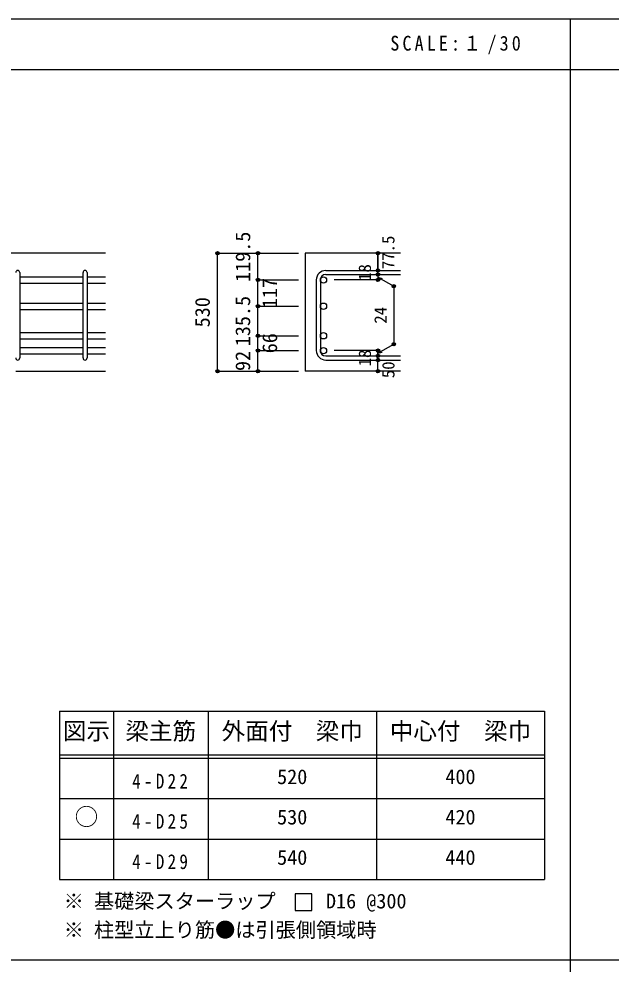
# Model space of a CAD drawing. Units: millimetres at full size, sheet at 1:30, with parts at other scales. Extents: x -5973 to 5954, y -4195 to 4201.
# Drawn here: x -3582 to -942, y -15 to 4201 of the extents above; entities that cross this region are included whole.
import ezdxf
from ezdxf.enums import TextEntityAlignment as Align

# ---------------------------------------------------------------- set-up
doc = ezdxf.new("R2010")
doc.units = ezdxf.units.MM
doc.header["$LTSCALE"] = 30
doc.header["$PDMODE"] = 32
doc.header["$PDSIZE"] = 15
for name, color, linetype in [('0-1_躯体線', 2, 'Continuous'), ('0-5_基礎梁筋', 7, 'Continuous'), ('0-6_スタラップ筋', 7, 'Continuous'), ('0-D_寸法', 4, 'Continuous'), ('6-7_文字', 7, 'Continuous'), ('6-E_枠', 7, 'Continuous'), ('F-0_枠', 6, 'Continuous')]:
    doc.layers.add(name, color=color, linetype=linetype)
doc.styles.add('ＭＳ ゴシック', font='')
doc.styles.get('ＭＳ ゴシック').set_extended_font_data('MS Gothic')

msp = doc.modelspace()

# ---------------------------------------------------------------- linework, layer by layer
at = {"layer": '0-1_躯体線'}
for p, q in [((-3195.8, 3156.03), (-4995.8, 3156.03)), ((-1880.8, 3156.03), (-2305.8, 3156.03)), ((-2305.8, 3156.03), (-2305.8, 2629.53)), ((-3595.8, 2629.53), (-3195.8, 2629.53)), ((-1880.8, 2629.53), (-2305.8, 2629.53))]:
    msp.add_line(p, q, dxfattribs=at)
at = {"layer": '0-5_基礎梁筋'}
for p, q in [((-3577.8, 3050.83), (-3295.8, 3050.83)), ((-3277.8, 3050.83), (-3195.8, 3050.83)), ((-3577.8, 3022.83), (-3295.8, 3022.83)), ((-3277.8, 3022.83), (-3195.8, 3022.83)), ((-3577.8, 2933.53), (-3295.8, 2933.53)), ((-3277.8, 2933.53), (-3195.8, 2933.53)), ((-3577.8, 2905.53), (-3295.8, 2905.53)), ((-3277.8, 2905.53), (-3195.8, 2905.53)), ((-3577.8, 2801.53), (-3295.8, 2801.53)), ((-3277.8, 2801.53), (-3195.8, 2801.53)), ((-3577.8, 2773.53), (-3295.8, 2773.53)), ((-3277.8, 2773.53), (-3195.8, 2773.53)), ((-3577.8, 2735.53), (-3295.8, 2735.53)), ((-3577.8, 2707.53), (-3295.8, 2707.53)), ((-3277.8, 2735.53), (-3195.8, 2735.53)), ((-3277.8, 2707.53), (-3195.8, 2707.53))]:
    msp.add_line(p, q, dxfattribs=at)
at = {"layer": '0-5_基礎梁筋', "color": 3}
for centre in [(-2223.8, 3036.83), (-2223.8, 2919.53), (-2223.8, 2787.53), (-2223.8, 2721.53)]:
    msp.add_circle(centre, 14, dxfattribs=at)
at = {"layer": '0-6_スタラップ筋'}
for p, q in [((-2213.8, 3078.83), (-1880.8, 3078.83)), ((-3577.8, 3069.83), (-3577.8, 2688.53)), ((-3295.8, 2688.53), (-3295.8, 3069.83)), ((-3277.8, 3069.83), (-3277.8, 2688.53)), ((-2255.8, 3036.83), (-2255.8, 2721.53)), ((-2237.8, 3036.83), (-2237.8, 2721.53)), ((-2213.8, 3060.83), (-1880.8, 3060.83)), ((-2213.8, 2697.53), (-1880.8, 2697.53)), ((-2213.8, 2679.53), (-1880.8, 2679.53))]:
    msp.add_line(p, q, dxfattribs=at)
for centre, radius, start, end in [((-3586.8, 3069.83), 9, 0, 180), ((-3286.8, 3069.83), 9, 0, 180), ((-2213.8, 3036.83), 42, 90, 180), ((-2213.8, 3036.83), 24, 90, 180), ((-2213.8, 2721.53), 42, 180, 270), ((-2213.8, 2721.53), 24, 180, 270), ((-3586.8, 2688.53), 9, 180, 0), ((-3286.8, 2688.53), 9, 180, 0)]:
    msp.add_arc(centre, radius, start, end, dxfattribs=at)
at = {"layer": '0-D_寸法'}
for p, q in [((-2695.8, 2629.53), (-2695.8, 3156.03)), ((-2695.8, 3156.03), (-2515.8, 3156.03)), ((-2515.8, 3036.83), (-2515.8, 3156.03)), ((-2515.8, 3156.03), (-2335.8, 3156.03)), ((-1980.8, 3078.83), (-1980.8, 3156.03)), ((-1980.8, 3156.03), (-1980.8, 3078.83)), ((-1980.8, 3060.83), (-1980.8, 3078.83)), ((-2515.8, 2919.53), (-2515.8, 3036.83)), ((-2515.8, 3036.83), (-2335.8, 3036.83)), ((-1980.8, 3036.83), (-2176.89, 3036.83)), ((-1980.8, 3060.83), (-1980.8, 3036.83)), ((-1980.8, 3048.83), (-1910.74, 3008.39)), ((-1980.8, 3048.83), (-1961.48, 3043.66)), ((-1910.74, 3008.39), (-1910.74, 2749.98)), ((-2515.8, 2787.53), (-2515.8, 2919.53)), ((-2515.8, 2919.53), (-2335.8, 2919.53)), ((-2515.8, 2721.53), (-2515.8, 2787.53)), ((-2515.8, 2787.53), (-2335.8, 2787.53)), ((-1980.8, 2709.53), (-1910.74, 2749.98)), ((-2515.8, 2629.53), (-2515.8, 2721.53)), ((-2515.8, 2721.53), (-2335.8, 2721.53)), ((-1980.8, 2721.53), (-2176.89, 2721.53)), ((-1980.8, 2697.53), (-1980.8, 2721.53)), ((-1980.8, 2709.53), (-1961.48, 2714.71)), ((-1980.8, 2679.53), (-1980.8, 2697.53)), ((-1980.8, 2629.53), (-1980.8, 2679.53)), ((-2695.8, 2629.53), (-2515.8, 2629.53)), ((-2515.8, 2629.53), (-2335.8, 2629.53))]:
    msp.add_line(p, q, dxfattribs=at)
for centre, radius in [((-2695.8, 3156.03), 7.2), ((-2695.8, 3156.03), 6.4), ((-2515.8, 3156.03), 7.2), ((-2515.8, 3156.03), 6.4), ((-2695.8, 3156.03), 5.6), ((-2695.8, 3156.03), 4.8), ((-2695.8, 3156.03), 4), ((-2695.8, 3156.03), 3.2), ((-2695.8, 3156.03), 2.4), ((-2695.8, 3156.03), 1.6), ((-2695.8, 3156.03), 0.8), ((-2515.8, 3156.03), 5.6), ((-2515.8, 3156.03), 4.8), ((-2515.8, 3156.03), 4), ((-2515.8, 3156.03), 3.2), ((-2515.8, 3156.03), 2.4), ((-2515.8, 3156.03), 1.6), ((-2515.8, 3156.03), 0.8), ((-1980.8, 3156.03), 4), ((-1980.8, 3156.03), 3.6), ((-1980.8, 3156.03), 3.2), ((-1980.8, 3156.03), 2.8), ((-1980.8, 3156.03), 2.4), ((-1980.8, 3156.03), 2), ((-1980.8, 3156.03), 1.6), ((-1980.8, 3156.03), 1.2), ((-1980.8, 3156.03), 0.8), ((-1980.8, 3156.03), 0.4), ((-1980.8, 3078.83), 4), ((-1980.8, 3078.83), 3.6), ((-1980.8, 3078.83), 3.2), ((-1980.8, 3078.83), 2.8), ((-1980.8, 3078.83), 2.4), ((-1980.8, 3078.83), 2), ((-1980.8, 3078.83), 1.6), ((-1980.8, 3078.83), 1.2), ((-1980.8, 3078.83), 0.8), ((-1980.8, 3078.83), 0.4), ((-2515.8, 3036.83), 7.2), ((-2515.8, 3036.83), 6.4), ((-2515.8, 3036.83), 5.6), ((-2515.8, 3036.83), 4.8), ((-2515.8, 3036.83), 4), ((-2515.8, 3036.83), 3.2), ((-2515.8, 3036.83), 2.4), ((-2515.8, 3036.83), 1.6), ((-2515.8, 3036.83), 0.8), ((-1980.8, 3060.83), 4), ((-1980.8, 3036.83), 4), ((-1980.8, 3060.83), 3.6), ((-1980.8, 3036.83), 3.6), ((-1980.8, 3060.83), 3.2), ((-1980.8, 3036.83), 3.2), ((-1980.8, 3060.83), 2.8), ((-1980.8, 3036.83), 2.8), ((-1980.8, 3060.83), 2.4), ((-1980.8, 3036.83), 2.4), ((-1980.8, 3060.83), 2), ((-1980.8, 3036.83), 2), ((-1980.8, 3060.83), 1.6), ((-1980.8, 3036.83), 1.6), ((-1980.8, 3060.83), 1.2), ((-1980.8, 3036.83), 1.2), ((-1980.8, 3060.83), 0.8), ((-1980.8, 3036.83), 0.8), ((-1980.8, 3060.83), 0.4), ((-1980.8, 3036.83), 0.4), ((-1910.74, 3008.39), 4), ((-1910.74, 3008.39), 3.6), ((-1910.74, 3008.39), 3.2), ((-1910.74, 3008.39), 2.8), ((-1910.74, 3008.39), 2.4), ((-1910.74, 3008.39), 2), ((-1910.74, 3008.39), 1.6), ((-1910.74, 3008.39), 1.2), ((-1910.74, 3008.39), 0.8), ((-1910.74, 3008.39), 0.4), ((-2515.8, 2919.53), 7.2), ((-2515.8, 2919.53), 6.4), ((-2515.8, 2919.53), 5.6), ((-2515.8, 2919.53), 4.8), ((-2515.8, 2919.53), 4), ((-2515.8, 2919.53), 3.2), ((-2515.8, 2919.53), 2.4), ((-2515.8, 2919.53), 1.6), ((-2515.8, 2919.53), 0.8), ((-2515.8, 2787.53), 7.2), ((-2515.8, 2787.53), 6.4), ((-2515.8, 2787.53), 5.6), ((-2515.8, 2787.53), 4.8), ((-2515.8, 2787.53), 4), ((-2515.8, 2787.53), 3.2), ((-2515.8, 2787.53), 2.4), ((-2515.8, 2787.53), 1.6), ((-2515.8, 2787.53), 0.8), ((-1910.74, 2749.98), 4), ((-1910.74, 2749.98), 3.6), ((-1910.74, 2749.98), 3.2), ((-1910.74, 2749.98), 2.8), ((-1910.74, 2749.98), 2.4), ((-1910.74, 2749.98), 2), ((-1910.74, 2749.98), 1.6), ((-1910.74, 2749.98), 1.2), ((-1910.74, 2749.98), 0.8), ((-1910.74, 2749.98), 0.4), ((-2515.8, 2721.53), 7.2), ((-2515.8, 2721.53), 6.4), ((-2515.8, 2721.53), 5.6), ((-2515.8, 2721.53), 4.8), ((-2515.8, 2721.53), 4), ((-2515.8, 2721.53), 3.2), ((-2515.8, 2721.53), 2.4), ((-2515.8, 2721.53), 1.6), ((-2515.8, 2721.53), 0.8), ((-1980.8, 2721.53), 4), ((-1980.8, 2697.53), 4), ((-1980.8, 2721.53), 3.6), ((-1980.8, 2697.53), 3.6), ((-1980.8, 2721.53), 3.2), ((-1980.8, 2697.53), 3.2), ((-1980.8, 2721.53), 2.8), ((-1980.8, 2697.53), 2.8), ((-1980.8, 2721.53), 2.4), ((-1980.8, 2697.53), 2.4), ((-1980.8, 2721.53), 2), ((-1980.8, 2697.53), 2), ((-1980.8, 2721.53), 1.6), ((-1980.8, 2697.53), 1.6), ((-1980.8, 2721.53), 1.2), ((-1980.8, 2697.53), 1.2), ((-1980.8, 2721.53), 0.8), ((-1980.8, 2721.53), 0.4), ((-1980.8, 2679.53), 4), ((-1980.8, 2679.53), 3.6), ((-1980.8, 2679.53), 3.2), ((-1980.8, 2679.53), 2.8), ((-1980.8, 2679.53), 2.4), ((-1980.8, 2679.53), 2), ((-1980.8, 2679.53), 1.6), ((-1980.8, 2679.53), 1.2), ((-1980.8, 2697.53), 0.8), ((-1980.8, 2679.53), 0.8), ((-1980.8, 2697.53), 0.4), ((-1980.8, 2679.53), 0.4), ((-2695.8, 2629.53), 7.2), ((-2695.8, 2629.53), 6.4), ((-2695.8, 2629.53), 5.6), ((-2695.8, 2629.53), 4.8), ((-2695.8, 2629.53), 4), ((-2695.8, 2629.53), 3.2), ((-2695.8, 2629.53), 2.4), ((-2695.8, 2629.53), 1.6), ((-2695.8, 2629.53), 0.8), ((-2515.8, 2629.53), 7.2), ((-2515.8, 2629.53), 6.4), ((-2515.8, 2629.53), 5.6), ((-2515.8, 2629.53), 4.8), ((-2515.8, 2629.53), 4), ((-2515.8, 2629.53), 3.2), ((-2515.8, 2629.53), 2.4), ((-2515.8, 2629.53), 1.6), ((-2515.8, 2629.53), 0.8), ((-1980.8, 2629.53), 4), ((-1980.8, 2629.53), 3.6), ((-1980.8, 2629.53), 3.2), ((-1980.8, 2629.53), 2.8), ((-1980.8, 2629.53), 2.4), ((-1980.8, 2629.53), 2), ((-1980.8, 2629.53), 1.6), ((-1980.8, 2629.53), 1.2), ((-1980.8, 2629.53), 0.8), ((-1980.8, 2629.53), 0.4)]:
    msp.add_circle(centre, radius, dxfattribs=at)
at = {"layer": '0-D_寸法', "color": 7}
for p in [(-2695.8, 3156.03), (-2695.8, 3156.03), (-2515.8, 3156.03), (-2515.8, 3156.03), (-1980.8, 3156.03), (-1980.8, 3078.83), (-2515.8, 3036.83), (-2515.8, 3036.83), (-1980.8, 3060.83), (-1980.8, 3036.83), (-1910.74, 3008.39), (-2515.8, 2919.53), (-2515.8, 2919.53), (-2515.8, 2787.53), (-2515.8, 2787.53), (-1910.74, 2749.98), (-2515.8, 2721.53), (-2515.8, 2721.53), (-1980.8, 2721.53), (-1980.8, 2721.53), (-1980.8, 2697.53), (-1980.8, 2679.53), (-2695.8, 2629.53), (-2695.8, 2629.53), (-2515.8, 2629.53), (-1980.8, 2629.53)]:
    msp.add_point(p, dxfattribs=at)
at = {"layer": '6-7_文字'}
msp.add_lwpolyline([(-2350.02, 223.45), (-2275.02, 223.45), (-2275.02, 298.45), (-2350.02, 298.45)], close=True, dxfattribs=at)
at = {"layer": '6-E_枠', "color": 3}
for p, q in [((-3400.52, 1112.77), (-3400.52, 362.77)), ((-3400.52, 1112.77), (-1238, 1112.77)), ((-1238, 1112.77), (-1238, 362.77)), ((-3400.52, 362.77), (-1238, 362.77))]:
    msp.add_line(p, q, dxfattribs=at)
at = {"layer": '6-E_枠'}
for p, q in [((-3160.52, 1112.77), (-3160.52, 362.77)), ((-2738, 1112.77), (-2738, 362.77)), ((-1988, 1112.77), (-1988, 362.77)), ((-3400.52, 917.77), (-1238, 917.77)), ((-3400.52, 902.77), (-1238, 902.77)), ((-3400.52, 722.77), (-1238, 722.77)), ((-3400.52, 542.77), (-1238, 542.77))]:
    msp.add_line(p, q, dxfattribs=at)
at = {"layer": 'F-0_枠'}
msp.add_line((-5972.88, 4201.15), (5954.1, 4201.15), dxfattribs=at)
at = {"layer": 'F-0_枠', "color": 2}
for p, q in [((-1124.64, 4201.15), (-1124.64, -4195.24)), ((-5972.88, 3976.15), (3723.6, 3976.15)), ((3723.6, 2.95), (-5972.88, 2.95))]:
    msp.add_line(p, q, dxfattribs=at)

# ---------------------------------------------------------------- texts
at = {"layer": '0-D_寸法', "style": 'ＭＳ ゴシック'}
for s, height, p in [('119.5', 65.98, (-2530.45, 3027.82)), ('77.5', 54.99, (-1890.8, 3084.83)), ('18', 54.99, (-1995.8, 3032.33)), ('117', 65.98, (-2410.8, 2910.68)), ('530', 65.98, (-2710.8, 2825.28)), ('135.5', 65.98, (-2530.8, 2741.03)), ('24', 54.99, (-1925.74, 2841.68)), ('66', 65.98, (-2410.8, 2709.53)), ('92', 65.98, (-2530.8, 2630.53)), ('18', 54.99, (-1995.8, 2651.03)), ('50', 54.99, (-1890.8, 2598.53))]:
    msp.add_text(s, height=height, rotation=90, dxfattribs=at).set_placement(p, align=Align.BOTTOM_LEFT)
at = {"layer": '6-7_文字', "color": 2, "style": 'ＭＳ ゴシック'}
for s, p in [('図示', (-3385.52, 962.77)), ('梁主筋', (-3106.76, 962.77)), ('外面付\u3000梁巾', (-2678, 962.77)), ('中心付\u3000梁巾', (-1928, 962.77)), ('○', (-3333.02, 580.27))]:
    msp.add_text(s, height=76.98, dxfattribs=at).set_placement(p, align=Align.BOTTOM_LEFT)
at = {"layer": '6-7_文字', "style": 'ＭＳ ゴシック'}
for s, p in [('520', (-2430.5, 767.77)), ('400', (-1680.5, 767.77)), ('530', (-2430.5, 587.77)), ('420', (-1680.5, 587.77)), ('540', (-2430.5, 407.77)), ('440', (-1680.5, 407.77)), ('※ 基礎梁スターラップ     D16 @300', (-3381.96, 213.19)), ('※ 柱型立上り筋●は引張側領域時', (-3381.96, 84.68))]:
    msp.add_text(s, height=65.98, dxfattribs=at).set_placement(p, align=Align.BOTTOM_LEFT)
at = {"layer": '6-7_文字', "color": 2, "insert": (-1925.98, 4043.65), "char_height": 65.98, "attachment_point": 7, "style": 'ＭＳ ゴシック'}
msp.add_mtext('\\T1.34;\\W0.9;SCALE:１/30', dxfattribs=at)
at = {"layer": '6-7_文字', "char_height": 65.98, "attachment_point": 7, "style": 'ＭＳ ゴシック'}
for s, insert in [('\\T1.38;\\W0.85;4-D22', (-3076.76, 767.77)), ('\\T1.38;\\W0.85;4-D25', (-3076.76, 587.77)), ('\\T1.38;\\W0.85;4-D29', (-3076.76, 407.77))]:
    msp.add_mtext(s, dxfattribs=dict(at, insert=insert))

doc.saveas('drawing.dxf')
